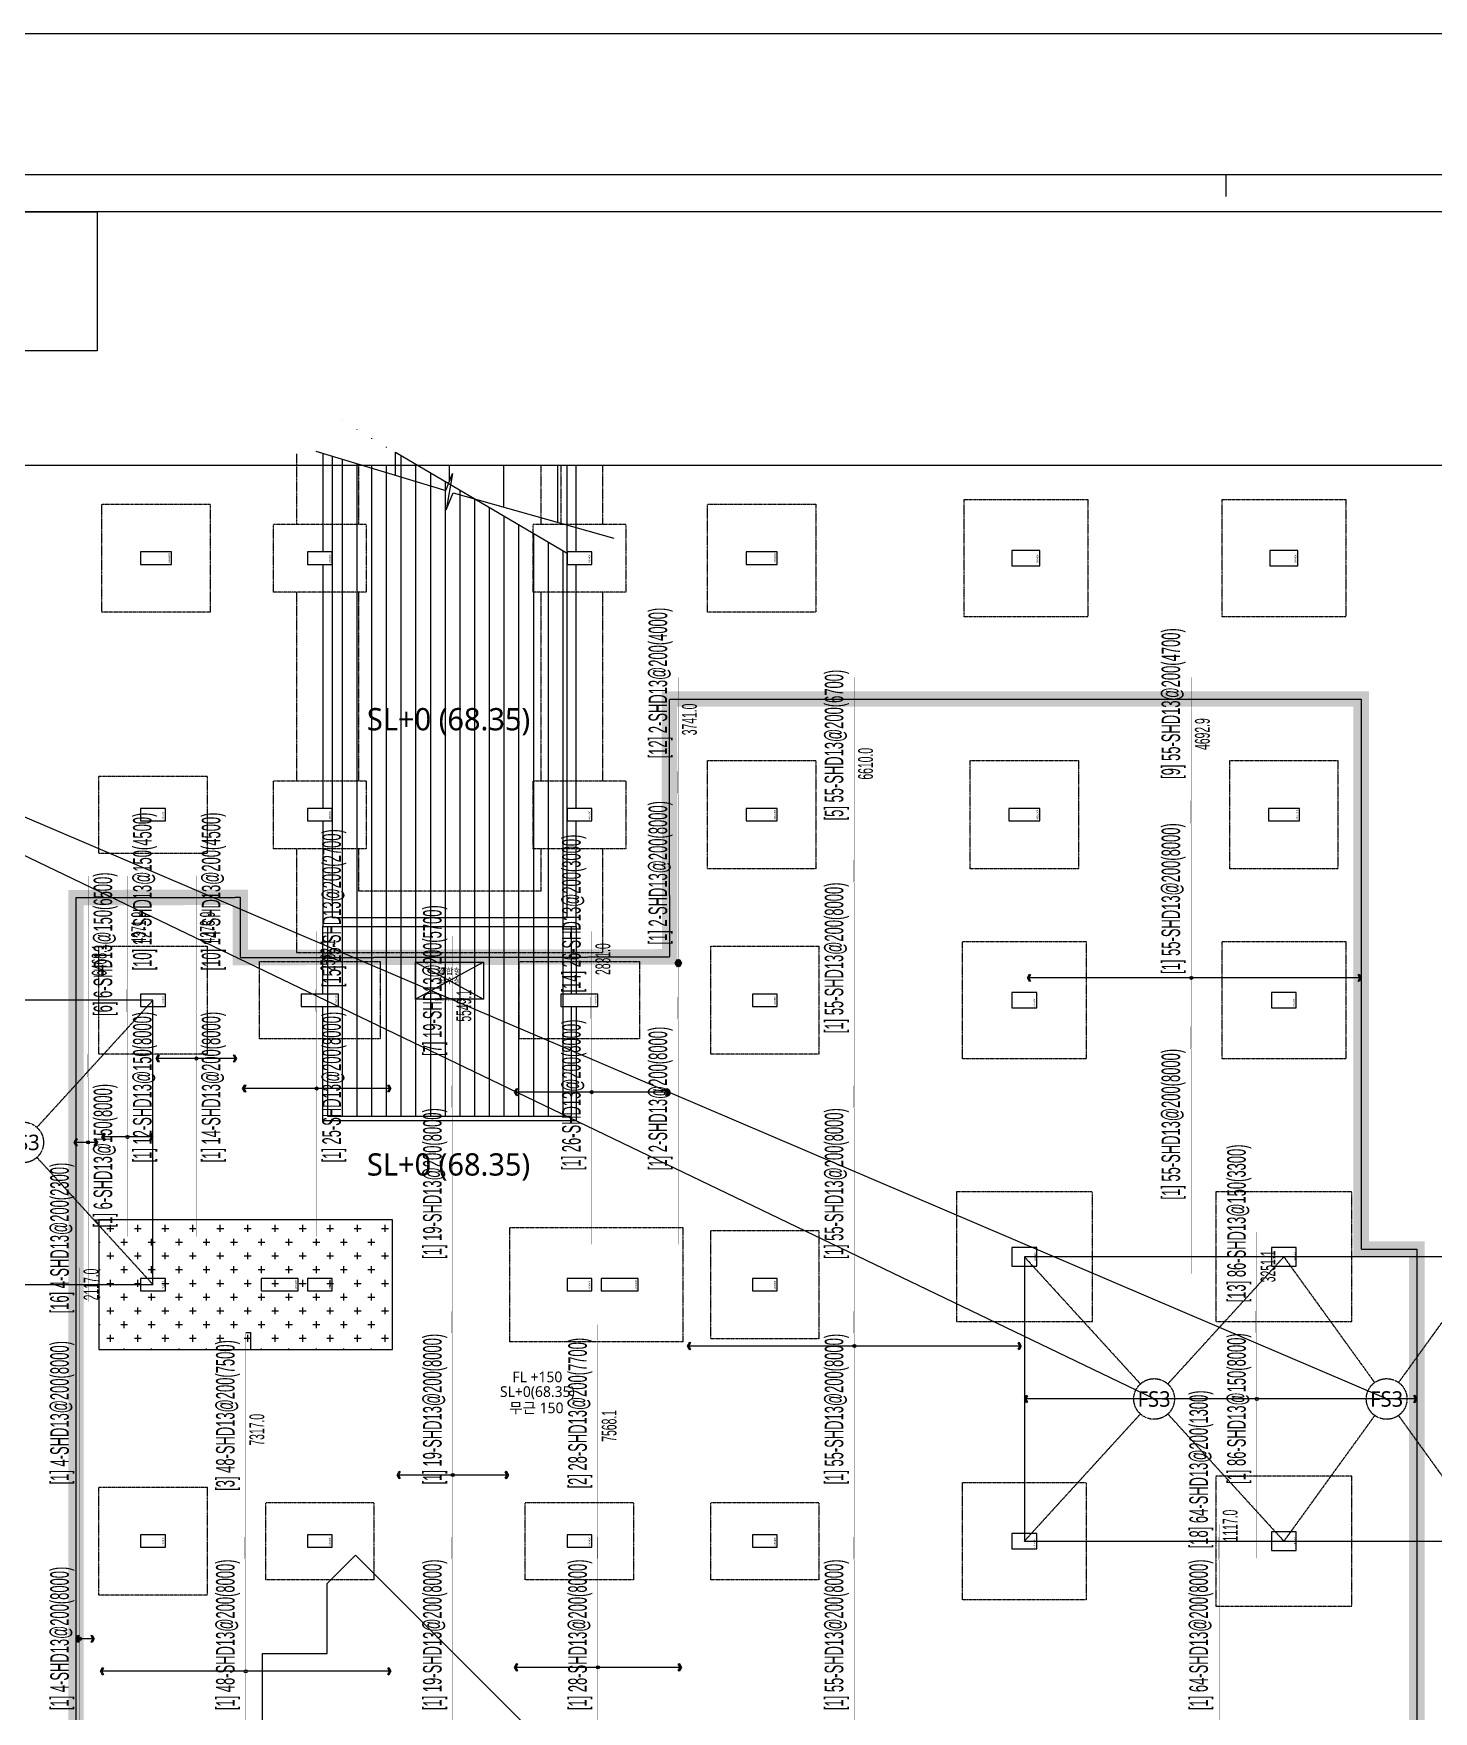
# Model space of a CAD drawing. Header units: millimetres. Extents: x 43843 to 1069877, y 60576 to 148433.
# Drawn here: x 333066 to 378372, y 92653 to 146933 of the extents above; entities that cross this region are included whole.
import ezdxf
from ezdxf.enums import TextEntityAlignment as Align

# ---------------------------------------------------------------- set-up
doc = ezdxf.new("R2010")
doc.units = ezdxf.units.MM
for name, pattern in [('H', [1.3, 0.8, -0.5]), ('HID', [2.5, 1.5, -1]), ('HIDDEN', [0.375, 0.25, -0.125])]:
    doc.linetypes.add(name, pattern=pattern)
for name, color, linetype, plot in [('+S_LEVEL_TEXT(NO PLOT)', 7, 'Continuous', False), ('DEFPOINT', 142, 'Continuous', False), ('NX_DEFAULT', 7, 'Continuous', False), ('S_NOPLOT_251', 251, 'Continuous', False)]:
    doc.layers.add(name, color=color, linetype=linetype, plot=plot)
for name, color, linetype in [('-S_F', 7, 'Continuous'), ('8', 8, 'Continuous'), ('NX_BAR(D)', 7, 'Continuous'), ('NX_BARTXT', 7, 'Continuous'), ('NX_FORM', 7, 'Continuous'), ('S-ELEV', 7, 'Continuous'), ('S-FND_OUTLINE_지하주차장 기초', 4, 'HID'), ('S-FND_내수압 슬래브 구간', 7, 'Continuous'), ('S-GIRDER', 4, 'HIDDEN'), ('S-HAT', 252, 'Continuous'), ('S-HAT_SLAB LEVEL', 7, 'Continuous'), ('S-STAIR', 251, 'Continuous'), ('S-TEXT-NOTES-TEXT', 3, 'Continuous'), ('WALL-1', 2, 'Continuous'), ('XR-지하주차장$0$A-CON', 2, 'Continuous'), ('XR-지하주차장$0$AA-COL', 2, 'Continuous'), ('XR-지하주차장$1$A-집수정', 4, 'Continuous'), ('기초', 7, 'Continuous')]:
    doc.layers.add(name, color=color, linetype=linetype)
doc.styles.add('BarSetTxt', font='Arial.ttf', dxfattribs={"width": 0.4, "height": 353.85})
doc.styles.add('XR-지하주차장$0$Standard', font='arial.ttf')
doc.styles.add('XR-지하주차장$0$맑은고딕', font='malgun.ttf')
doc.styles.add('맑은 고딕', font='malgun.ttf')
doc.styles.add('맑은고딕', font='malgun.ttf')
doc.dimstyles.new('ISO-25', dxfattribs={"dimtxt": 2.5, "dimasz": 2.5, "dimexe": 1.25, "dimexo": 0.625, "dimtad": 1, "dimtxsty": 'Standard', "dimcen": 2.5, "dimadec": 0, "dimazin": 0, "dimtfac": 1, "dimtmove": 0, "dimatfit": 3, "dimfxl": 1, "dimarcsym": 0})

# ---------------------------------------------------------------- blocks, each defined once
blk = doc.blocks.new('zw$9A02')
at = {"color": 7}
blk.add_line((65855.52090570901, -3425.293628775515), (65855.52090570901, -3951.099264790537), dxfattribs=at)
blk.add_lwpolyline([(0, -63642.85714285681), (0, 0), (90000.00000000012, 0), (90000.00000000012, -63642.85714285681)], close=True)
at = {"color": 4}
blk.add_lwpolyline([(3810.449194765185, -61579.40302305109), (85730.9760699867, -61579.40302305109), (85730.9760699867, -3425.293628775515), (3810.449194765185, -3425.293628775515)], close=True, dxfattribs=at)
at = {"layer": 'DEFPOINT', "color": 150}
blk.add_lwpolyline([(4710.449194765184, -56998.76328211511), (84830.9760699867, -56998.76328211511), (84830.9760699867, -4325.293628775514), (4710.449194765184, -4325.293628775514)], close=True, dxfattribs=at)
blk = doc.blocks.new('zw$D357')
at = {"layer": 'S-HAT', "lineweight": -2}
h = blk.add_hatch(dxfattribs=at)
h.set_pattern_fill('CROSS', color=256, scale=70)
h.set_pattern_definition([(0, (-331308.6818607079, 2641039.891143047), (444.5, 444.5), [222.25, -666.75]), (90, (-331197.556860708, 2640928.766143047), (-444.5, 444.5), [222.25, -666.75])])
h.paths.add_polyline_path([(-55759.62759540556, -27727.7620820459), (-46259.62759539694, -27727.7620820459), (-46259.62759539694, -23527.7620820459), (-55759.62759540556, -23527.7620820459)])
at = {"layer": 'S-HAT_SLAB LEVEL', "transparency": 33554559}
h = blk.add_hatch(dxfattribs=at)
h.set_pattern_fill('ANSI31', color=8, scale=150, angle=45)
h.set_pattern_definition([(90, (-331308.5749018475, 62679.21827539796), (-476.2500000000001, 0), [])])
h.paths.add_polyline_path([(-48209.73455426423, 2511.933489013463), (-48209.73455426423, -1926.653482069261), (-48209.62759540649, -1926.653482069261), (-48209.62759540369, -2419.986815405078), (-48209.73455426446, -2419.908378906548), (-48209.73455426446, -14046.65344469715), (-48359.73455426422, -14046.65344469715), (-48359.73455426422, -20176.65344469715), (-40459.73455426422, -20176.65344469715), (-40459.73455426422, -14046.65344469715), (-40609.73455426423, -14046.65344469715), (-40609.73455426446, -1971.00807505846), (-47909.53200764162, 2334.855795079842), (-47909.62759540369, 2334.912178547122), (-47909.62759540369, 2330.878546908498), (-47909.53200764139, 2330.820893649012), (-46159.53200764139, 1275.317541488446), (-46159.53200764162, 877.5785246770828), (-47228.686461373, 877.5785246770828), (-48009.73620337318, 1114.651900814846), (-48009.73596495063, 2393.96217469871), (-48209.62759540369, 2511.870398181491)])
h.paths.add_polyline_path([(-48209.62759540369, -2326.764955000952), (-48209.62759540369, -2419.986815405078), (-48209.73455426446, -2419.908378906548), (-48209.73455426423, -2326.764955000952)])
h.paths.add_polyline_path([(-48209.62759540369, -2326.653482069261), (-48209.62759540369, -1926.764955000952)])
h.paths.add_polyline_path([(-48209.62759540369, -1926.764955000952), (-48209.62759540369, -2326.653482069261)])
h.paths.add_polyline_path([(-48209.62759540369, -1926.764955000952), (-48209.62759540369, -1926.653482069261)])
h.paths.add_polyline_path([(-48209.62759540369, -2326.653482069261), (-48209.62759540369, -2326.764955000952)])
at = {"layer": '-S_F', "linetype": 'HIDDEN', "lineweight": -3}
for p, q in [((-49359.5320012113, 1247.573796493933), (-49359.5320012113, -1026.653482069261)), ((-47359.5320012113, 917.2942971996963), (-47359.5320012113, -1026.653482069261)), ((-41459.5320012113, 877.5785246770828), (-41459.5320012113, -1026.653482070193)), ((-39459.53200121131, 877.5785246770828), (-39459.53200121131, -1026.653482070193)), ((-49359.5320012113, -3226.653482069262), (-49359.5320012113, -9326.653482069261)), ((-47359.5320012113, -3226.653482069262), (-47359.5320012113, -9326.653482069261)), ((-41459.5320012113, -3226.653482070193), (-41459.5320012113, -9326.653482070193)), ((-39459.53200121131, -3226.653482070193), (-39459.53200121131, -9326.653482070193)), ((-49359.5320012113, -11526.65348206926), (-49359.5320012113, -14895.54484723043)), ((-47359.5320012113, -11526.65348206926), (-47359.5320012113, -12895.54484723042)), ((-41459.5320012113, -11526.65348207019), (-41459.5320012113, -12895.54484723042)), ((-39459.53200121131, -11526.65348207019), (-39459.53200121131, -14895.54484723043)), ((-41459.5320012113, -12895.54484723042), (-47359.5320012113, -12895.54484723042)), ((-39459.53200121131, -14895.54484723043), (-49359.5320012113, -14895.54484723043))]:
    blk.add_line(p, q, dxfattribs=at)
for points in [[(-55659.62759541021, -376.65348206833), (-52159.62759541022, -376.65348206833), (-52159.62759541022, -3876.653482068331), (-55659.62759541021, -3876.653482068331)], [(-36059.62759540882, -376.7649550130591), (-32559.62759540882, -376.7649550130591), (-32559.62759540882, -3876.764955013059), (-36059.62759540882, -3876.764955013059)], [(-27759.74493531603, -226.653482071124), (-23759.74493531603, -226.653482071124), (-23759.74493531603, -4026.653482071124), (-27759.74493531603, -4026.653482071124)], [(-19409.62759540649, -226.6534820720553), (-15409.62759540649, -226.6534820720553), (-15409.62759540649, -4026.653482072055), (-19409.62759540649, -4026.653482072055)], [(-50109.62759540649, -1026.653482069261), (-47109.62759540649, -1026.653482069261), (-47109.62759540649, -3226.653482069262), (-50109.62759540649, -3226.653482069262)], [(-41709.62759540649, -1026.653482070193), (-38709.62759540649, -1026.653482070193), (-38709.62759540649, -3226.653482070193), (-41709.62759540649, -3226.653482070193)], [(-36059.62759540696, -8676.76495500747), (-32559.62759540696, -8676.76495500747), (-32559.62759540696, -12176.76495500747), (-36059.62759540696, -12176.76495500747)], [(-27559.62759540556, -8677.762082045898), (-24059.62759540556, -8677.762082045898), (-24059.62759540556, -12177.76208204589), (-27559.62759540556, -12177.76208204589)], [(-19159.62759540556, -8677.762082045898), (-15659.62759540556, -8677.762082045898), (-15659.62759540556, -12177.76208204589), (-19159.62759540556, -12177.76208204589)], [(-55759.62759540718, -9176.65348206833), (-52259.62759540719, -9176.65348206833), (-52259.62759540719, -11676.65348206833), (-55759.62759540718, -11676.65348206833)], [(-50109.62759540719, -9326.653482069261), (-47109.62759540719, -9326.653482069261), (-47109.62759540719, -11526.65348206926), (-50109.62759540719, -11526.65348206926)], [(-41709.62759540719, -9326.653482070193), (-38709.62759540719, -9326.653482070193), (-38709.62759540719, -11526.65348207019), (-41709.62759540719, -11526.65348207019)], [(-27810.79454274941, -14525.54484472889), (-23810.79454274941, -14525.54484472889), (-23810.79454274941, -18325.54484472889), (-27810.79454274941, -18325.54484472889)], [(-19409.62759540765, -14526.65348207205), (-15409.62759540765, -14526.65348207205), (-15409.62759540765, -18326.65348207205), (-19409.62759540765, -18326.65348207205)], [(-55759.62759540718, -14676.65348206833), (-52259.62759540719, -14676.65348206833), (-52259.62759540719, -18176.65348206833), (-55759.62759540718, -18176.65348206833)], [(-50559.62759540393, -15176.65344467666), (-46659.62759540393, -15176.65344467666), (-46659.62759540393, -17676.65344467666), (-50559.62759540393, -17676.65344467666)], [(-42159.62759538554, -15176.65344468504), (-38259.62759538554, -15176.65344468504), (-38259.62759538554, -17676.65344468504), (-42159.62759538554, -17676.65344468504)], [(-35959.62759540719, -14676.65348207019), (-32459.62759540719, -14676.65348207019), (-32459.62759540719, -18176.65348207019), (-35959.62759540719, -18176.65348207019)], [(-28008.4662049585, -22625.54484472889), (-28008.4662049585, -26825.54484472889), (-23608.4662049585, -26825.54484472889), (-23608.4662049585, -22625.54484472889)], [(-19608.4662049585, -22625.54484472983), (-19608.4662049585, -26825.54484472983), (-15208.4662049585, -26825.54484472983), (-15208.4662049585, -22625.54484472983)], [(-42459.62759528215, -23776.6534820702), (-36859.62759528216, -23776.6534820702), (-36859.62759528216, -27476.65348207019), (-42459.62759528215, -27476.65348207019)], [(-35959.62759540812, -23876.65344470274), (-32459.62759540812, -23876.65344470274), (-32459.62759540812, -27376.65344470274), (-35959.62759540812, -27376.65344470274)], [(-19609.62759540556, -31827.7620820459), (-19609.62759540556, -36027.7620820459), (-15209.62759540556, -36027.7620820459), (-15209.62759540556, -31827.7620820459)], [(-55759.62759540905, -32176.65348206833), (-52259.62759540905, -32176.65348206833), (-52259.62759540905, -35676.65348206833), (-55759.62759540905, -35676.65348206833)], [(-27809.62759540905, -32026.65348207113), (-23809.62759540905, -32026.65348207113), (-23809.62759540905, -35826.65348207112), (-27809.62759540905, -35826.65348207112)], [(-50359.62759540882, -32676.65344470181), (-46859.62759540882, -32676.65344470181), (-46859.62759540882, -35176.65344470181), (-50359.62759540882, -35176.65344470181)], [(-41959.62759540905, -32676.65348207019), (-38459.62759540905, -32676.65348207019), (-38459.62759540905, -35176.65348207019), (-41959.62759540905, -35176.65348207019)], [(-35959.62759540882, -32676.65344470274), (-32459.62759540882, -32676.65344470274), (-32459.62759540882, -35176.65344470274), (-35959.62759540882, -35176.65344470274)]]:
    blk.add_lwpolyline(points, close=True, dxfattribs=at)
blk.add_lwpolyline([(-70457.14838496898, 877.5785246770828), (0, 877.5785246770828), (0, -57058.71232119427), (-70457.14838496898, -57058.71232119427)], close=True)
at = {"layer": 'S-ELEV', "elevation": -3.1624165199e-06}
blk.add_lwpolyline([(-46159.53200764162, 1303.596631157212), (-40609.73457105387, -1970.010947875678), (-40609.73457105387, 877.5785246770828)], dxfattribs=at)
at = {"layer": 'S-FND_OUTLINE_지하주차장 기초'}
blk.add_lwpolyline([(-55759.62759540556, -27727.7620820459), (-46259.62759539694, -27727.7620820459), (-46259.62759539694, -23527.7620820459), (-55759.62759540556, -23527.7620820459)], close=True, dxfattribs=at)
at = {"layer": 'S-GIRDER', "color": 5, "elevation": 4.73943982693e-05}
for points in [[(-48509.73620337318, 1266.41776372306), (-48509.73620338458, 1266.357066763565)], [(-48009.73620338458, 1114.59120385535), (-48009.73620337318, 1114.651900814846)], [(-40809.73620340134, 877.5785246770828), (-40809.73620340134, -993.4317581942305)], [(-40309.73620340135, -1134.810511117801), (-40309.73620340135, 877.5785246770828)]]:
    blk.add_lwpolyline(points, dxfattribs=at)
at = {"layer": 'S-HAT', "linetype": 'ByBlock', "lineweight": -2}
blk.add_lwpolyline([(-55759.62759540556, -23527.7620820459), (-55759.62759540556, -27727.7620820459), (-46259.62759539694, -27727.7620820459), (-46259.62759539671, -23527.7620820459)], close=True, dxfattribs=at)
at = {"layer": 'S-HAT_SLAB LEVEL', "lineweight": -2}
blk.add_lwpolyline([(-42703.92332442105, -45630.78172460198), (-50638.5749018474, -45630.78172460198), (-47708.24696184508, -40753.89705749694), (-48911.71297375741, -40030.78172460011), (-50468.9233244243, -40030.78172460011), (-50468.92332443082, -37560.78172459733), (-48368.92332443082, -37560.7817245964), (-48368.92332443082, -35294.90346546285), (-47454.65312827378, -34380.63326930814), (-41154.50467297923, -40680.7817245964), (-42703.92332442105, -40680.7817245964), (-42703.92332442105, -42625.78172459639), (-42703.92332442105, -45630.78172460105)], dxfattribs=at)
at = {"layer": 'S-STAIR'}
for p, q in [((-46159.53200764162, 553.056228172034), (-46159.53200764162, 1303.596631157212)), ((-44409.53200764163, 375.4215242099017), (-44409.53200764163, 877.5785246770828)), ((-42659.53200764162, -470.3316553058102), (-42659.53200764162, 877.5785246770828)), ((-40909.53200764162, -965.1572905378415), (-40909.53200764162, 877.5785246770828))]:
    blk.add_line(p, q, dxfattribs=at)
blk.add_lwpolyline([(-48734.73456884106, 1334.711905899458), (-44535.56667645462, 60.13122853077948), (-44312.85635010106, 617.2668588152155), (-44516.87347106216, -565.2630622917786), (-44294.1631446979, -8.12743201199919), (-39097.89478404028, -1477.411313382909)], dxfattribs=at)
at = {"layer": 'S_NOPLOT_251'}
for points in [[(-48509.6275954037, -14046.65344469715), (-48359.62759540369, -14046.65344469715), (-48359.62759540369, -16226.65344469715), (-48509.6275954037, -16226.65344469715)], [(-40459.62759540369, -14046.65344469715), (-40309.62759540369, -14046.65344469715), (-40309.62759540369, -16226.65344469715), (-40459.62759540369, -16226.65344469715)], [(-40309.62759540369, -16626.65344469715), (-40309.62759540369, -20326.65344469715), (-48509.6275954037, -20326.65344469715), (-48509.6275954037, -16626.65344469715), (-48359.62759540369, -16626.65344469715), (-48359.62759540369, -20176.65344469715), (-40459.62759540369, -20176.65344469715), (-40459.62759540369, -16626.65344469715)]]:
    blk.add_lwpolyline(points, close=True, dxfattribs=at)
at = {"layer": 'XR-지하주차장$0$A-CON'}
for p, q in [((-48509.6275954037, 1266.384797758423), (-48509.6275954037, -1926.76495500654)), ((-48209.62759540369, 1175.325280013494), (-48209.62759540369, -13746.76495500188)), ((-40609.6275954037, -13746.76495500188), (-40609.6275954037, 877.5785246770828)), ((-40309.62759540369, -1926.76495500654), (-40309.62759540369, 877.5785246770828)), ((-48509.6275954037, -2326.76495500654), (-48509.6275954037, -10226.76495500654)), ((-40309.62759540369, -10226.76495500654), (-40309.62759540369, -2326.76495500654)), ((-48509.6275954037, -10626.76495500654), (-48509.6275954037, -14046.76495500188)), ((-40309.62759540369, -14046.76495500188), (-40309.62759540369, -10626.76495500654)), ((-48509.6275954037, -14046.76495500188), (-40309.62759540369, -14046.76495500188)), ((-48209.62759540369, -13746.76495500188), (-40609.6275954037, -13746.76495500188))]:
    blk.add_line(p, q, dxfattribs=at)
blk.add_lwpolyline([(-48209.62759540369, -13746.76495500188), (-40609.6275954037, -13746.76495500188)], dxfattribs=at)
at = {"layer": 'XR-지하주차장$0$AA-COL'}
for points in [[(-53409.62759540626, -2326.764954982325), (-53409.62759540626, -1926.764954982325), (-54409.62759540625, -1926.764954982325), (-54409.62759540625, -2326.764954982325)], [(-48209.62759540369, -2326.764955000952), (-48209.62759540369, -1926.764955000952), (-49009.62759540369, -1926.764955000952), (-49009.62759540369, -2326.764955000952)], [(-39809.6275954037, -2326.764955000952), (-39809.6275954037, -1926.764955000952), (-40609.6275954037, -1926.764955000952), (-40609.6275954037, -2326.764955000952)], [(-33809.62759540626, -2326.76495500654), (-33809.62759540626, -1926.76495500654), (-34809.62759540626, -1926.76495500654), (-34809.62759540626, -2326.76495500654)], [(-25309.62759540626, -2376.764955007471), (-25309.62759540626, -1876.764955007471), (-26209.62759540626, -1876.764955007471), (-26209.62759540626, -2376.764955007471)], [(-16959.62759536504, -2376.764954982325), (-16959.62759536504, -1876.764954982325), (-17859.62759536505, -1876.764954982325), (-17859.62759536505, -2376.764954982325)], [(-53609.62759540369, -10626.76495500095), (-53609.62759540369, -10226.76495500095), (-54409.6275954037, -10226.76495500095), (-54409.6275954037, -10626.76495500095)], [(-48209.62759540369, -10626.76495500095), (-48209.62759540369, -10226.76495500095), (-49009.62759540369, -10226.76495500095), (-49009.62759540369, -10626.76495500095)], [(-39809.6275954037, -10626.76495500095), (-39809.6275954037, -10226.76495500095), (-40609.6275954037, -10226.76495500095), (-40609.6275954037, -10626.76495500095)], [(-33809.6275954037, -10626.76495500095), (-33809.6275954037, -10226.76495500095), (-34809.6275954037, -10226.76495500095), (-34809.6275954037, -10626.76495500095)], [(-25309.6275954037, -10626.76495500095), (-25309.6275954037, -10226.76495500095), (-26309.6275954037, -10226.76495500095), (-26309.6275954037, -10626.76495500095)], [(-16909.6275954037, -10626.76495500095), (-16909.6275954037, -10226.76495500095), (-17909.6275954037, -10226.76495500095), (-17909.6275954037, -10626.76495500095)], [(-53609.62759540369, -16626.76495500095), (-53609.62759540369, -16226.76495500095), (-54409.6275954037, -16226.76495500095), (-54409.6275954037, -16626.76495500095)], [(-48009.6275954037, -16626.76495500095), (-48009.6275954037, -16226.76495500095), (-49209.62759540369, -16226.76495500095), (-49209.62759540369, -16626.76495500095)], [(-39609.62759538554, -16626.76495501026), (-39609.62759538554, -16226.76495501026), (-40809.62759538554, -16226.76495501026), (-40809.62759538554, -16626.76495501026)], [(-33809.6275954037, -16626.76495500095), (-33809.6275954037, -16226.76495500095), (-34609.6275954037, -16226.76495500095), (-34609.6275954037, -16626.76495500095)], [(-25409.6275954037, -16676.76495500095), (-25409.6275954037, -16176.76495500095), (-26209.6275954037, -16176.76495500095), (-26209.6275954037, -16676.76495500095)], [(-17009.62759540369, -16676.76495500095), (-17009.62759540369, -16176.76495500095), (-17809.6275954037, -16176.76495500095), (-17809.6275954037, -16676.76495500095)], [(-25409.6275954037, -25026.76495500095), (-25409.6275954037, -24426.76495500095), (-26209.6275954037, -24426.76495500095), (-26209.6275954037, -25026.76495500095)], [(-17009.62759540369, -25026.76495500095), (-17009.62759540369, -24426.76495500095), (-17809.6275954037, -24426.76495500095), (-17809.6275954037, -25026.76495500095)], [(-53609.62759540369, -25826.76495500095), (-53609.62759540369, -25426.76495500095), (-54409.6275954037, -25426.76495500095), (-54409.6275954037, -25826.76495500095)], [(-49309.62759538553, -25826.76495501027), (-49309.62759538553, -25426.76495501027), (-50509.62759538554, -25426.76495501027), (-50509.62759538554, -25826.76495501027)], [(-48209.62759540369, -25826.76495500095), (-48209.62759540369, -25426.76495500095), (-49009.62759540369, -25426.76495500095), (-49009.62759540369, -25826.76495500095)], [(-39809.6275954037, -25826.76495500095), (-39809.6275954037, -25426.76495500095), (-40609.6275954037, -25426.76495500095), (-40609.6275954037, -25826.76495500095)], [(-38309.62759529334, -25826.7649549637), (-38309.62759529334, -25426.7649549637), (-39509.62759529334, -25426.7649549637), (-39509.62759529334, -25826.7649549637)], [(-33809.6275954037, -25826.76495500095), (-33809.6275954037, -25426.76495500095), (-34609.6275954037, -25426.76495500095), (-34609.6275954037, -25826.76495500095)], [(-17009.62759540509, -34226.76495498233), (-17009.62759540509, -33626.76495498233), (-17809.62759540509, -33626.76495498233), (-17809.62759540509, -34226.76495498233)], [(-53609.62759540369, -34126.76495500095), (-53609.62759540369, -33726.76495500095), (-54409.6275954037, -33726.76495500095), (-54409.6275954037, -34126.76495500095)], [(-48209.62759540369, -34126.76495500095), (-48209.62759540369, -33726.76495500095), (-49009.62759540369, -33726.76495500095), (-49009.62759540369, -34126.76495500095)], [(-39809.6275954037, -34126.76495500095), (-39809.6275954037, -33726.76495500095), (-40609.6275954037, -33726.76495500095), (-40609.6275954037, -34126.76495500095)], [(-33809.6275954037, -34126.76495500095), (-33809.6275954037, -33726.76495500095), (-34609.6275954037, -33726.76495500095), (-34609.6275954037, -34126.76495500095)], [(-25409.6275954037, -34176.76495500095), (-25409.6275954037, -33676.76495500095), (-26209.6275954037, -33676.76495500095), (-26209.6275954037, -34176.76495500095)]]:
    blk.add_lwpolyline(points, close=True, dxfattribs=at)
at = {"layer": 'XR-지하주차장$1$A-집수정', "lineweight": -3, "ltscale": 0.5}
for p, q in [((-45509.62759540509, -15196.76495499816), (-43309.6275954051, -16396.76495499816)), ((-43309.6275954051, -15196.76495499816), (-45509.62759540509, -16396.76495499816))]:
    blk.add_line(p, q, dxfattribs=at)
blk.add_lwpolyline([(-45509.62759540509, -15196.76495499816), (-43309.6275954051, -15196.76495499816), (-43309.6275954051, -16396.76495499816), (-45509.62759540509, -16396.76495499816)], close=True, dxfattribs=at)
at = {"layer": '기초', "color": 6, "linetype": 'HID', "ltscale": 3, "const_width": 500}
blk.add_lwpolyline([(-56498.19192278548, -55179.49009371176), (-56497.66029514815, -13109.48375289421), (-51183.36221641278, -13098.65892140847), (-51183.36221641255, -15034.76066461298), (-51183.34348332206, -15034.76066461298), (-51183.34348332206, -15046.77595059294), (-37284.86666548718, -15025.10676782392), (-37297.86901842244, -6685.479806887918), (-14909.64353988901, -6684.054340347647), (-14909.64353988901, -24464.4900604235), (-14909.62480679829, -24464.49006084446), (-14909.62480679829, -24476.50534640346), (-13109.20024625421, -24476.54583629407), (-13108.92086913786, -55179.49009371176)], close=True, dxfattribs=at)
at = {"layer": '+S_LEVEL_TEXT(NO PLOT)', "color": 252, "style": '맑은 고딕'}
for s, p in [('FL +150', (-41570.01544823893, -28786.49765574653)), ('SL+0(68.35)', (-41570.01544823893, -29261.84696645197)), ('무근 150', (-41602.24313172581, -29788.28492300957))]:
    blk.add_text(s, height=345.766247305401, dxfattribs=at).set_placement(p, align=Align.CENTER)
at = {"layer": 'Defpoints', "style": 'XR-지하주차장$0$Standard'}
for s, height, p in [('400x1000', 50, (-53459.62759540626, -2276.764954982326)), ('400x800', 50, (-48259.62759540369, -2276.764955000952)), ('400x800', 50, (-39859.6275954037, -2276.764955000952)), ('400x1000', 50, (-33859.62759540626, -2276.76495500654)), ('500x900', 50, (-25359.62759540626, -2276.764955007471)), ('500x900', 50, (-17009.62759536505, -2276.764954982326)), ('400x800', 50, (-53659.62759540369, -10576.76495500095)), ('400x800', 50, (-48259.62759540369, -10576.76495500095)), ('400x800', 50, (-39859.6275954037, -10576.76495500095)), ('400x1000', 50, (-33859.6275954037, -10576.76495500095)), ('400x1000', 50, (-25359.6275954037, -10576.76495500095)), ('400x1000', 50, (-16959.6275954037, -10576.76495500095)), ('400x1200', 50.00000000000001, (-48059.6275954037, -16576.76495500095)), ('400x1200', 50.00000000000001, (-39659.62759538554, -16576.76495501026)), ('400x800', 50, (-53659.62759540369, -16576.76495500095)), ('400x800', 50, (-33859.6275954037, -16576.76495500095)), ('500x800', 50, (-25459.6275954037, -16626.76495500095)), ('500x800', 50, (-17059.6275954037, -16626.76495500095)), ('400x800', 50, (-53659.62759540369, -25776.76495500095)), ('400x1200', 50.00000000000001, (-49359.62759538553, -25776.76495501027)), ('400x800', 50, (-48259.62759540369, -25776.76495500095)), ('400x800', 50, (-39859.6275954037, -25776.76495500095)), ('400x1200', 50.00000000000001, (-38359.62759529334, -25776.7649549637)), ('400x800', 50, (-33859.6275954037, -25776.76495500095)), ('400x800', 50, (-53659.62759540369, -34076.76495500095)), ('400x800', 50, (-48259.62759540369, -34076.76495500095)), ('400x800', 50, (-39859.6275954037, -34076.76495500095)), ('400x800', 50, (-33859.6275954037, -34076.76495500095)), ('500x800', 50, (-25459.6275954037, -34126.76495500095))]:
    blk.add_text(s, height=height, rotation=90, dxfattribs=at).set_placement(p)
at = {"layer": 'Defpoints', "style": 'XR-지하주차장$0$맑은고딕'}
for s, p in [('집수정', (-44409.62759540509, -15796.76495499816)), ('결합형', (-44409.62759540509, -15496.76495499816))]:
    blk.add_text(s, height=200, dxfattribs=at).set_placement(p, align=Align.MIDDLE_CENTER)
blk.add_text('2200X1200X1500', height=90, dxfattribs=at).set_placement((-44409.62759540509, -16396.76495499816), align=Align.MIDDLE)
at = {"layer": 'Defpoints', "color": 1, "style": 'XR-지하주차장$0$Standard'}
for p in [(-25459.6275954037, -24726.76495500095), (-17059.6275954037, -24726.76495500095), (-17059.62759540509, -33926.76495498233)]:
    blk.add_text('600x800', height=50.00000000000001, rotation=90, dxfattribs=at).set_placement(p, align=Align.MIDDLE)
at = {"layer": 'S-TEXT-NOTES-TEXT', "color": 3, "style": '맑은 고딕'}
for p in [(-44443.87118130829, -7696.455679364503), (-44443.87118130829, -22100.74815442693)]:
    blk.add_text('SL+0 (68.35)', height=720, dxfattribs=at).set_placement(p, align=Align.CENTER)
blk = doc.blocks.new('zw$1B46')
at = {"layer": 'S-FND_내수압 슬래브 구간', "color": 1, "linetype": 'H', "lineweight": -2}
for p, q in [((-23949.99999996647, 24551.10867473576), (-20193.41381156794, 20436.25657649618)), ((-19306.58618839783, 20436.25657649618), (-15549.99999999907, 24551.10867473576)), ((-23949.99999996647, 15350.00003737118), (-20193.41381156794, 19464.85213561077)), ((-19306.58618839783, 19464.85213561077), (-15549.99999999907, 15350.00003737118)), ((12649.99999999744, 16251.10867471061), (16406.58618841343, 12136.2565764822)), ((17293.41381158679, 12136.2565764822), (21050.00000000303, 16251.10867471061)), ((23989.7051552115, 12183.57550544478), (21049.89304113947, 16251.10867487918)), ((27699.9999999979, 16251.10867487918), (24760.18788588373, 12183.57550538704)), ((12649.99999999744, 7050.000037371181), (16406.58618841343, 11164.85213560052)), ((17293.41381158679, 11164.85213560052), (21050.00000000303, 7050.000037371181)), ((23989.70515513187, 11117.53320669476), (21049.89304113947, 7050.000037371181)), ((27699.9999999979, 7050.000037371181), (24760.18788596383, 11117.5332067525))]:
    blk.add_line(p, q, dxfattribs=at)
for centre in [(-19749.99999998277, 19950.55435605347), (16850.00000000023, 11650.55435604043), (24374.9465205078, 11650.55435604043)]:
    blk.add_circle(centre, 657.6643940850194, dxfattribs=at)
at = {"layer": 'S-FND_내수압 슬래브 구간', "color": 1, "linetype": 'ByBlock', "lineweight": -2, "style": '맑은고딕'}
blk.add_text('FS3', height=500, rotation=359.9999999966649, dxfattribs=at).set_placement((-19749.99999998277, 19950.55435605347), align=Align.MIDDLE_CENTER)
at = {"layer": 'S-FND_내수압 슬래브 구간', "color": 1, "linetype": 'H', "lineweight": -2, "style": '맑은고딕'}
for p in [(16850.00000000023, 11650.55435604043), (24374.9465205078, 11650.55435604043)]:
    blk.add_text('FS3', height=500, rotation=359.9999999966649, dxfattribs=at).set_placement(p, align=Align.MIDDLE_CENTER)
blk = doc.blocks.new('*D73')
at = {"color": 0, "lineweight": -2}
for p, q in [((339932.7147314127, 104910.7629561568), (340093.2669325927, 104910.7629561568)), ((340092.0169325927, 104908.2629561568), (340092.0169325927, 104363.2629561568)), ((339932.7147314127, 104360.7629561568), (340093.2669325927, 104360.7629561568))]:
    blk.add_line(p, q, dxfattribs=at)
at = {"color": 0}
for points in [[(340092.4335992594, 104908.2629561568), (340091.600265926, 104908.2629561568), (340092.0169325927, 104910.7629561568)], [(340091.600265926, 104363.2629561568), (340092.4335992594, 104363.2629561568), (340092.0169325927, 104360.7629561568)]]:
    blk.add_solid(points, dxfattribs=at)
at = {"layer": 'Defpoints', "color": 0}
for p in [(339932.0897314126, 104910.7629561568), (339932.0897314126, 104360.7629561568), (340092.0169325927, 104360.7629561568)]:
    blk.add_point(p, dxfattribs=at)
at = {"color": 0, "insert": (340090.1419325927, 104635.7629561568), "char_height": 2.5, "attachment_point": 5, "rotation": 90}
blk.add_mtext('550', dxfattribs=at)

msp = doc.modelspace()

# ---------------------------------------------------------------- linework, layer by layer
at = {"layer": 'DEFPOINT', "color": 1}
for points in [[(369331.3830051457, 102761.3172748289), (309514.0907497379, 131513.6891392013)], [(376856.3295256529, 102761.3172748289), (309514.0907497379, 131513.6891392013)]]:
    msp.add_lwpolyline(points, dxfattribs=at)
at = {"layer": 'DEFPOINT', "linetype": 'HID', "ltscale": 3}
msp.add_lwpolyline([(334442.818677765, 76909.0356528312), (334443.3503054023, 118979.0419936487), (339757.6483841377, 118989.8668251345), (339757.6483841382, 117053.76508193), (339757.6671172284, 117053.76508193), (339757.6671172284, 117041.74979595), (353656.1439350636, 117063.418978719), (353643.1415821283, 125403.045939655), (376031.367060662, 125404.4714061953), (376031.367060662, 107624.0356861194), (376031.3857937526, 107624.0356856985), (376031.3857937526, 107612.0204001395), (377831.8103542967, 107611.9799102489), (377832.0897314126, 76909.0356528312)], close=True, dxfattribs=at)
at = {"layer": 'DEFPOINT', "color": 1}
for points in [[(336931.383005146, 115661.8715935242), (328531.3830051787, 115661.8715935242), (328531.3830051787, 106460.7629561596), (336931.383005146, 106460.7629561596)], [(365131.3830051428, 98160.76295615966), (380181.3830051428, 98160.76295615966), (380181.3830051428, 107361.8715936676), (365131.3830051428, 107361.8715936676)]]:
    msp.add_lwpolyline(points, close=True, dxfattribs=at)
at = {"layer": 'DEFPOINT', "linetype": 'HIDDEN', "lineweight": -3}
for points in [[(335181.3830051451, 104360.7629561568), (344681.383005154, 104360.7629561568), (344681.383005154, 108560.7629561568), (335181.3830051451, 108560.7629561568)], [(348481.3830052686, 108311.8715561325), (354081.3830052685, 108311.8715561325), (354081.3830052685, 104611.8715561325), (348481.3830052686, 104611.8715561325)]]:
    msp.add_lwpolyline(points, close=True, dxfattribs=at)
at = {"layer": 'NX_BAR(D)', "color": 2, "const_width": 10}
for points in [[(353932.0897314127, 122362.0300840599), (353932.0897314127, 126103.0707041267)], [(359632.0897314126, 119493.7474382077), (359632.0897314126, 126103.7710781675)], [(370532.0897314126, 121411.5591496319), (370532.0897314126, 126104.4587181345)], [(353932.0897314127, 115061.9508200962), (353932.0897314127, 122332.0376847139), (353902.0897314126, 122362.0376847139), (353902.0897314126, 123062.0376847139)], [(370532.0897314126, 114111.7153716497), (370532.0897314126, 121381.5441694383), (370502.0897314126, 121411.5441694383), (370502.0897314126, 122111.5441694383)], [(359632.0897314126, 112193.7213305365), (359632.0897314126, 119463.749941683), (359602.0897314126, 119493.749941683), (359602.0897314126, 120193.749941683)], [(334831.383005146, 113210.9105304469), (334831.383005146, 119679.0412853085)], [(336106.3830051461, 115310.5543832352), (336106.3830051461, 119682.4294680552)], [(338332.0897314126, 115310.6680200938), (338332.0897314126, 119689.6110714608)], [(342232.0897314126, 115310.9234311774), (342232.0897314126, 117892.9801909723)], [(351132.0897314126, 115061.9498341239), (351132.0897314126, 117892.9801909723)], [(346632.0897314126, 112193.9228352218), (346632.0897314126, 117742.9801909723)], [(336106.3830051461, 108010.7629561569), (336106.3830051461, 115280.534383092), (336076.3830051461, 115310.5343830921), (336076.3830051461, 116010.5343830921)], [(338332.0897314126, 108010.7629561569), (338332.0897314126, 115280.6589166357), (338302.0897314126, 115310.6589166356), (338302.0897314126, 116010.6589166357)], [(342232.0897314126, 108010.7629561569), (342232.0897314126, 115280.938819193), (342202.0897314126, 115310.938819193), (342202.0897314126, 116010.938819193)], [(351132.0897314126, 107761.8715561325), (351132.0897314126, 115031.9573402327), (351102.0897314126, 115061.9573402327), (351102.0897314126, 115761.9573402327)], [(353932.0897314127, 107761.8715561325), (353932.0897314127, 115031.9584207502), (353902.0897314126, 115061.9584207502), (353902.0897314126, 115761.9584207502)], [(370532.0897314126, 106811.8715936676), (370532.0897314126, 114081.7003914562), (370502.0897314126, 114111.7003914562), (370502.0897314126, 114811.7003914562)], [(334831.383005146, 105910.7629561596), (334831.383005146, 113180.924681406), (334801.383005146, 113210.924681406), (334801.383005146, 113910.924681406)], [(346632.0897314126, 104893.8473807295), (346632.0897314126, 112163.9300705842), (346602.0897314126, 112193.9300705842), (346602.0897314126, 112893.9300705842)], [(359632.0897314126, 104893.6952228653), (359632.0897314126, 112163.7238340118), (359602.0897314126, 112193.7238340118), (359602.0897314126, 112893.7238340118)], [(372656.3830051428, 104910.9130618227), (372656.3830051428, 108161.9799102489)], [(334567.0766529643, 104893.7507377965), (334567.0766529643, 107010.7629561596)], [(334567.0766529643, 97593.70860551007), (334567.0766529643, 104863.7547778789), (334537.0766529643, 104893.7547778789), (334537.0766529643, 105593.7547778789)], [(346632.0897314126, 97593.77192623715), (346632.0897314126, 104863.8546160918), (346602.0897314126, 104893.8546160918), (346602.0897314126, 105593.8546160918)], [(359632.0897314126, 97593.66911519412), (359632.0897314126, 104863.6977263406), (359602.0897314126, 104893.6977263406), (359602.0897314126, 105593.6977263406)], [(372656.3830051428, 97610.76295615966), (372656.3830051428, 104880.9274555165), (372626.3830051428, 104910.9274555165), (372626.3830051428, 105610.9274555165)], [(339932.0897314126, 97593.71588445826), (339932.0897314126, 104910.7629561568)], [(351332.0897314126, 97593.78554971714), (351332.0897314126, 105161.8715561326)], [(334567.0766529643, 90293.66647322348), (334567.0766529643, 97563.71264559228), (334537.0766529643, 97593.71264559228), (334537.0766529643, 98293.71264559228)], [(339932.0897314126, 90293.66892212396), (339932.0897314126, 97563.72038769582), (339902.0897314126, 97593.72038769582), (339902.0897314126, 98293.72038769582)], [(346632.0897314126, 90293.6964717447), (346632.0897314126, 97563.77916159935), (346602.0897314126, 97593.77916159936), (346602.0897314126, 98293.77916159933)], [(351332.0897314126, 90293.70258898335), (351332.0897314126, 97563.79350485594), (351302.0897314126, 97593.79350485594), (351302.0897314126, 98293.79350485594)], [(359632.0897314126, 90293.64300752291), (359632.0897314126, 97563.67161866942), (359602.0897314126, 97593.67161866942), (359602.0897314126, 98293.6716186694)], [(371432.0897314126, 90293.68306424492), (371432.0897314126, 97563.75899810706), (371402.0897314127, 97593.75899810703), (371402.0897314127, 98293.75899810703)], [(371432.0897314126, 97593.75235389418), (371432.0897314126, 98710.76295615966)]]:
    msp.add_lwpolyline(points, dxfattribs=at)
at = {"layer": 'NX_FORM', "color": 1}
for p, q in [((354032.0897314126, 116857.4711301296), (353832.0897314126, 116857.4711301296)), ((376032.0897314127, 116383.1651559011), (365232.0897314126, 116383.1651559011)), ((339632.0897314126, 113775.1870138089), (337032.0897314126, 113775.1870138089)), ((344632.0897314127, 112805.0562440499), (339832.0897314126, 112805.0562440499)), ((353632.0897314126, 112687.6265159128), (348632.0897314126, 112687.6265159128)), ((335131.3830051461, 111061.3172748419), (334381.3830051461, 111061.3172748419)), ((336931.383005146, 111236.3172561456), (335281.3830051461, 111236.3172561456)), ((365032.0897314126, 104473.6939890096), (354232.0897314127, 104473.6939890096)), ((377831.8103542967, 102761.3172749136), (365131.3830051428, 102761.3172749136)), ((348432.0897314126, 100299.4475738338), (344832.0897314126, 100299.4475738338)), ((335032.0897314126, 95002.19364854833), (334432.0897314126, 95002.19364854833)), ((344632.0897314127, 93952.19245797326), (335232.0897314126, 93952.19245797326)), ((354032.0897314126, 94077.74559219112), (348632.0897314126, 94077.74559219112))]:
    msp.add_line(p, q, dxfattribs=at)
for points in [[(353832.0897314126, 116857.4711301296), (353902.0897314126, 116978.7146866595), (353931.5345951413, 116961.7146866595), (353872.0897314127, 116857.4711301296), (353931.5345951413, 116753.2275735998), (353902.0897314126, 116736.2275735998)], [(354032.0897314126, 116857.4711301296), (353962.0897314126, 116736.2275735998), (353932.6448676839, 116753.2275735998), (353992.0897314126, 116857.4711301296), (353932.6448676839, 116961.7146866595), (353962.0897314126, 116978.7146866595)], [(365232.0897314126, 116383.1651559011), (365302.0897314127, 116504.408712431), (365331.5345951413, 116487.4087124309), (365272.0897314126, 116383.1651559011), (365331.5345951413, 116278.9215993712), (365302.0897314127, 116261.9215993712)], [(376032.0897314127, 116383.1651559011), (375962.0897314126, 116261.9215993712), (375932.6448676839, 116278.9215993712), (375992.0897314126, 116383.1651559011), (375932.6448676839, 116487.4087124309), (375962.0897314126, 116504.408712431)], [(337032.0897314126, 113775.1870138089), (337102.0897314127, 113896.4305703387), (337131.5345951413, 113879.4305703387), (337072.0897314126, 113775.1870138089), (337131.5345951413, 113670.943457279), (337102.0897314127, 113653.943457279)], [(339632.0897314126, 113775.1870138089), (339562.0897314126, 113653.943457279), (339532.6448676839, 113670.943457279), (339592.0897314126, 113775.1870138089), (339532.6448676839, 113879.4305703387), (339562.0897314126, 113896.4305703387)], [(339832.0897314126, 112805.0562440499), (339902.0897314126, 112926.2998005798), (339931.5345951413, 112909.2998005798), (339872.0897314126, 112805.0562440499), (339931.5345951413, 112700.8126875201), (339902.0897314126, 112683.81268752)], [(344632.0897314127, 112805.0562440499), (344562.0897314126, 112683.81268752), (344532.6448676839, 112700.8126875201), (344592.0897314126, 112805.0562440499), (344532.6448676839, 112909.2998005798), (344562.0897314126, 112926.2998005798)], [(348632.0897314126, 112687.6265159128), (348702.0897314126, 112808.8700724427), (348731.5345951414, 112791.8700724427), (348672.0897314126, 112687.6265159128), (348731.5345951414, 112583.3829593829), (348702.0897314126, 112566.3829593829)], [(353632.0897314126, 112687.6265159128), (353562.0897314127, 112566.3829593829), (353532.6448676839, 112583.3829593829), (353592.0897314126, 112687.6265159128), (353532.6448676839, 112791.8700724427), (353562.0897314127, 112808.8700724427)], [(335281.3830051461, 111236.3172561456), (335351.3830051461, 111357.5608126755), (335380.8278688748, 111340.5608126755), (335321.3830051461, 111236.3172561456), (335380.8278688748, 111132.0736996158), (335351.3830051461, 111115.0736996158)], [(336931.383005146, 111236.3172561456), (336861.3830051461, 111115.0736996158), (336831.9381414174, 111132.0736996158), (336891.3830051461, 111236.3172561456), (336831.9381414174, 111340.5608126755), (336861.3830051461, 111357.5608126755)], [(334381.3830051461, 111061.3172748419), (334451.3830051461, 111182.5608313718), (334480.8278688748, 111165.5608313718), (334421.3830051461, 111061.3172748419), (334480.8278688748, 110957.0737183121), (334451.3830051461, 110940.0737183121)], [(335131.3830051461, 111061.3172748419), (335061.3830051461, 110940.0737183121), (335031.9381414174, 110957.0737183121), (335091.3830051461, 111061.3172748419), (335031.9381414174, 111165.5608313718), (335061.3830051461, 111182.5608313718)], [(354232.0897314127, 104473.6939890096), (354302.0897314126, 104594.9375455395), (354331.5345951413, 104577.9375455395), (354272.0897314126, 104473.6939890096), (354331.5345951413, 104369.4504324797), (354302.0897314126, 104352.4504324797)], [(365032.0897314126, 104473.6939890096), (364962.0897314126, 104352.4504324797), (364932.6448676839, 104369.4504324797), (364992.0897314126, 104473.6939890096), (364932.6448676839, 104577.9375455395), (364962.0897314126, 104594.9375455395)], [(365131.3830051428, 102761.3172749136), (365201.3830051429, 102882.5608314435), (365230.8278688715, 102865.5608314435), (365171.3830051428, 102761.3172749136), (365230.8278688715, 102657.0737183838), (365201.3830051429, 102640.0737183838)], [(377831.8103542967, 102761.3172749136), (377761.8103542967, 102640.0737183838), (377732.365490568, 102657.0737183838), (377791.8103542968, 102761.3172749136), (377732.365490568, 102865.5608314435), (377761.8103542967, 102882.5608314435)], [(344832.0897314126, 100299.4475738338), (344902.0897314126, 100420.6911303637), (344931.5345951414, 100403.6911303637), (344872.0897314126, 100299.4475738338), (344931.5345951414, 100195.204017304), (344902.0897314126, 100178.204017304)], [(348432.0897314126, 100299.4475738338), (348362.0897314126, 100178.204017304), (348332.644867684, 100195.204017304), (348392.0897314126, 100299.4475738338), (348332.644867684, 100403.6911303637), (348362.0897314126, 100420.6911303637)], [(334432.0897314126, 95002.19364854833), (334502.0897314126, 95123.4372050782), (334531.5345951413, 95106.4372050782), (334472.0897314126, 95002.19364854833), (334531.5345951413, 94897.95009201847), (334502.0897314126, 94880.95009201847)], [(335032.0897314126, 95002.19364854833), (334962.0897314126, 94880.95009201847), (334932.6448676839, 94897.95009201847), (334992.0897314126, 95002.19364854833), (334932.6448676839, 95106.4372050782), (334962.0897314126, 95123.4372050782)], [(335232.0897314126, 93952.19245797326), (335302.0897314126, 94073.43601450312), (335331.5345951414, 94056.43601450312), (335272.0897314127, 93952.19245797326), (335331.5345951414, 93847.9489014434), (335302.0897314126, 93830.9489014434)], [(344632.0897314127, 93952.19245797326), (344562.0897314126, 93830.9489014434), (344532.6448676839, 93847.9489014434), (344592.0897314126, 93952.19245797326), (344532.6448676839, 94056.43601450312), (344562.0897314126, 94073.43601450312)], [(348632.0897314126, 94077.74559219112), (348702.0897314126, 94198.98914872097), (348731.5345951414, 94181.98914872098), (348672.0897314126, 94077.74559219112), (348731.5345951414, 93973.50203566125), (348702.0897314126, 93956.50203566125)], [(354032.0897314126, 94077.74559219112), (353962.0897314126, 93956.50203566125), (353932.6448676839, 93973.50203566125), (353992.0897314126, 94077.74559219112), (353932.6448676839, 94181.98914872098), (353962.0897314126, 94198.98914872097)]]:
    msp.add_lwpolyline(points, close=True, dxfattribs=at)
for centre in [(353932.0897314127, 116857.4711301296), (370532.0897314126, 116383.1651559011), (338332.0897314126, 113775.1870138089), (342232.0897314126, 112805.0562440499), (351132.0897314126, 112687.6265159128), (336106.3830051461, 111236.3172561456), (334831.383005146, 111061.3172748419), (359632.0897314126, 104473.6939890096), (372656.3830051428, 102761.3172749136), (346632.0897314126, 100299.4475738338), (334567.0766529643, 95002.19364854833), (339932.0897314126, 93952.19245797326), (351332.0897314126, 94077.74559219112)]:
    msp.add_circle(centre, 50, dxfattribs=at)
at = {"layer": 'WALL-1', "color": 7, "linetype": 'Continuous'}
msp.add_lwpolyline([(290123.4114413109, 141166.0847021285), (335123.7716082643, 141166.0847021285), (335123.7716082643, 136666.3354912372), (290123.4114413109, 136666.3354912372)], close=True, dxfattribs=at)

# ---------------------------------------------------------------- block references
at = {"xscale": 1.333333333333333, "yscale": 1.333333333333333, "zscale": 1.333333333333333}
msp.add_blockref('zw$9A02', (283842.8125149576, 146933.1428738292), dxfattribs=at)
msp.add_blockref('zw$1B46', (352481.3830051451, 91110.76291878847))
at = {"layer": '8'}
msp.add_blockref('zw$D357', (390941.0106005507, 132088.5250382027), dxfattribs=at)

# ---------------------------------------------------------------- texts
at = {"layer": 'NX_BARTXT', "color": 2, "style": 'BarSetTxt', "width": 0.5}
for s, p in [('[12] 2-SHD13@200(4000)', (353752.0897314126, 123484.3422700799)), ('[9] 55-SHD13@200(4700)', (370352.0897314126, 122819.4290201827)), ('[5] 55-SHD13@200(6700)', (359452.0897314126, 121476.7545301956)), ('[1] 2-SHD13@200(8000)', (353752.0897314126, 117461.9768794816)), ('[1] 55-SHD13@200(8000)', (370352.0897314126, 116511.6640109863)), ('[14] 26-SHD13@200(3000)', (350952.0897314126, 115911.2589411784)), ('[1] 55-SHD13@200(8000)', (359452.0897314126, 114593.7299138805)), ('[7] 19-SHD13@200(5700)', (346452.0897314126, 113858.640041947)), ('[1] 26-SHD13@200(8000)', (350952.0897314126, 110161.8972913626)), ('[1] 2-SHD13@200(8000)', (353752.0897314126, 110161.8976155178)), ('[1] 55-SHD13@200(8000)', (370352.0897314126, 109211.8202330043)), ('[1] 19-SHD13@200(8000)', (346452.0897314126, 107293.8721876859)), ('[1] 55-SHD13@200(8000)', (359452.0897314126, 107293.7038062092)), ('[13] 86-SHD13@150(3300)', (372476.3830051428, 105886.2331163506)), ('[16] 4-SHD13@200(2300)', (334387.0766529643, 105528.8544033054)), ('[1] 19-SHD13@200(8000)', (346452.0897314126, 99993.79673319357)), ('[1] 55-SHD13@200(8000)', (359452.0897314126, 99993.67769853806)), ('[1] 86-SHD13@150(8000)', (372476.3830051428, 100010.8123059667)), ('[1] 4-SHD13@200(8000)', (334387.0766529643, 99993.72245722065)), ('[3] 48-SHD13@200(7500)', (339752.0897314127, 99788.83000596787)), ('[2] 28-SHD13@200(7700)', (351152.0897314126, 99864.2113516418)), ('[18] 64-SHD13@200(1300)', (371252.0897314127, 97928.85553457378)), ('[1] 4-SHD13@200(8000)', (334387.0766529643, 92693.68032493419)), ('[1] 48-SHD13@200(8000)', (339752.0897314127, 92693.68436179555)), ('[1] 19-SHD13@200(8000)', (346452.0897314126, 92693.7212787011)), ('[1] 28-SHD13@200(8000)', (351152.0897314126, 92693.72986374516)), ('[1] 55-SHD13@200(8000)', (359452.0897314126, 92693.65159086685)), ('[1] 64-SHD13@200(8000)', (371252.0897314127, 92693.7058444036))]:
    msp.add_text(s, height=600, rotation=90, dxfattribs=at).set_placement(p, align=Align.BOTTOM_LEFT)
for s, p in [('[10] 12-SHD13@150(4500)', (336286.3830051461, 116622.1169086812)), ('[10] 14-SHD13@200(4500)', (338512.0897314126, 116624.3509355039)), ('[15] 25-SHD13@200(2700)', (342412.0897314126, 116085.5404591158)), ('[6] 6-SHD13@150(6500)', (335011.3830051461, 115151.3497569053)), ('[1] 12-SHD13@150(8000)', (336286.3830051461, 110410.6943842374)), ('[1] 14-SHD13@200(8000)', (338512.0897314126, 110410.7317443004)), ('[1] 25-SHD13@200(8000)', (342412.0897314126, 110410.8157150677)), ('[1] 6-SHD13@150(8000)', (335011.3830051461, 108310.8114737335))]:
    msp.add_text(s, height=600, rotation=90, dxfattribs=at).set_placement(p, align=Align.TOP_LEFT)
at = {"layer": 'NX_DEFAULT', "color": 8, "style": 'BarSetTxt', "width": 0.5}
for s, p in [('3741.0', (354532.0897314126, 124232.5503940934)), ('4692.9', (371132.0897314126, 123758.0089338832)), ('6610.0', (360232.0897314126, 122798.7592581876)), ('4371.9', (336706.383005146, 117496.4919256451)), ('4378.9', (338932.0897314127, 117500.1395457773)), ('6468.1', (335431.3830051461, 116444.9759078778)), ('2582.1', (342832.0897314126, 116601.9518110748)), ('2831.0', (351732.0897314127, 116477.4650125481)), ('5549.1', (347232.0897314126, 114968.4515130971)), ('3251.1', (373256.3830051428, 106536.4464860358)), ('2117.0', (335167.0766529642, 105952.2568469781)), ('7317.0', (340532.0897314126, 101252.2394203076)), ('7568.1', (351932.0897314126, 101377.8285529248)), ('1117.0', (372032.0897314126, 98152.25765502686))]:
    msp.add_text(s, height=479.9999999999999, rotation=90, dxfattribs=at).set_placement(p)

# ---------------------------------------------------------------- dimensions: what is measured, and where the dimension line sits
dim = msp.add_linear_dim(base=(340092.0169325927, 104360.7629561568), p1=(339932.0897314126, 104910.7629561568), p2=(339932.0897314126, 104360.7629561568), angle=90, dimstyle='ISO-25')
dim.commit()
dim.dimension.update_dxf_attribs({"geometry": '*D73', "text_midpoint": (340090.1419325927, 104635.7629561568)})

doc.saveas('drawing.dxf')
